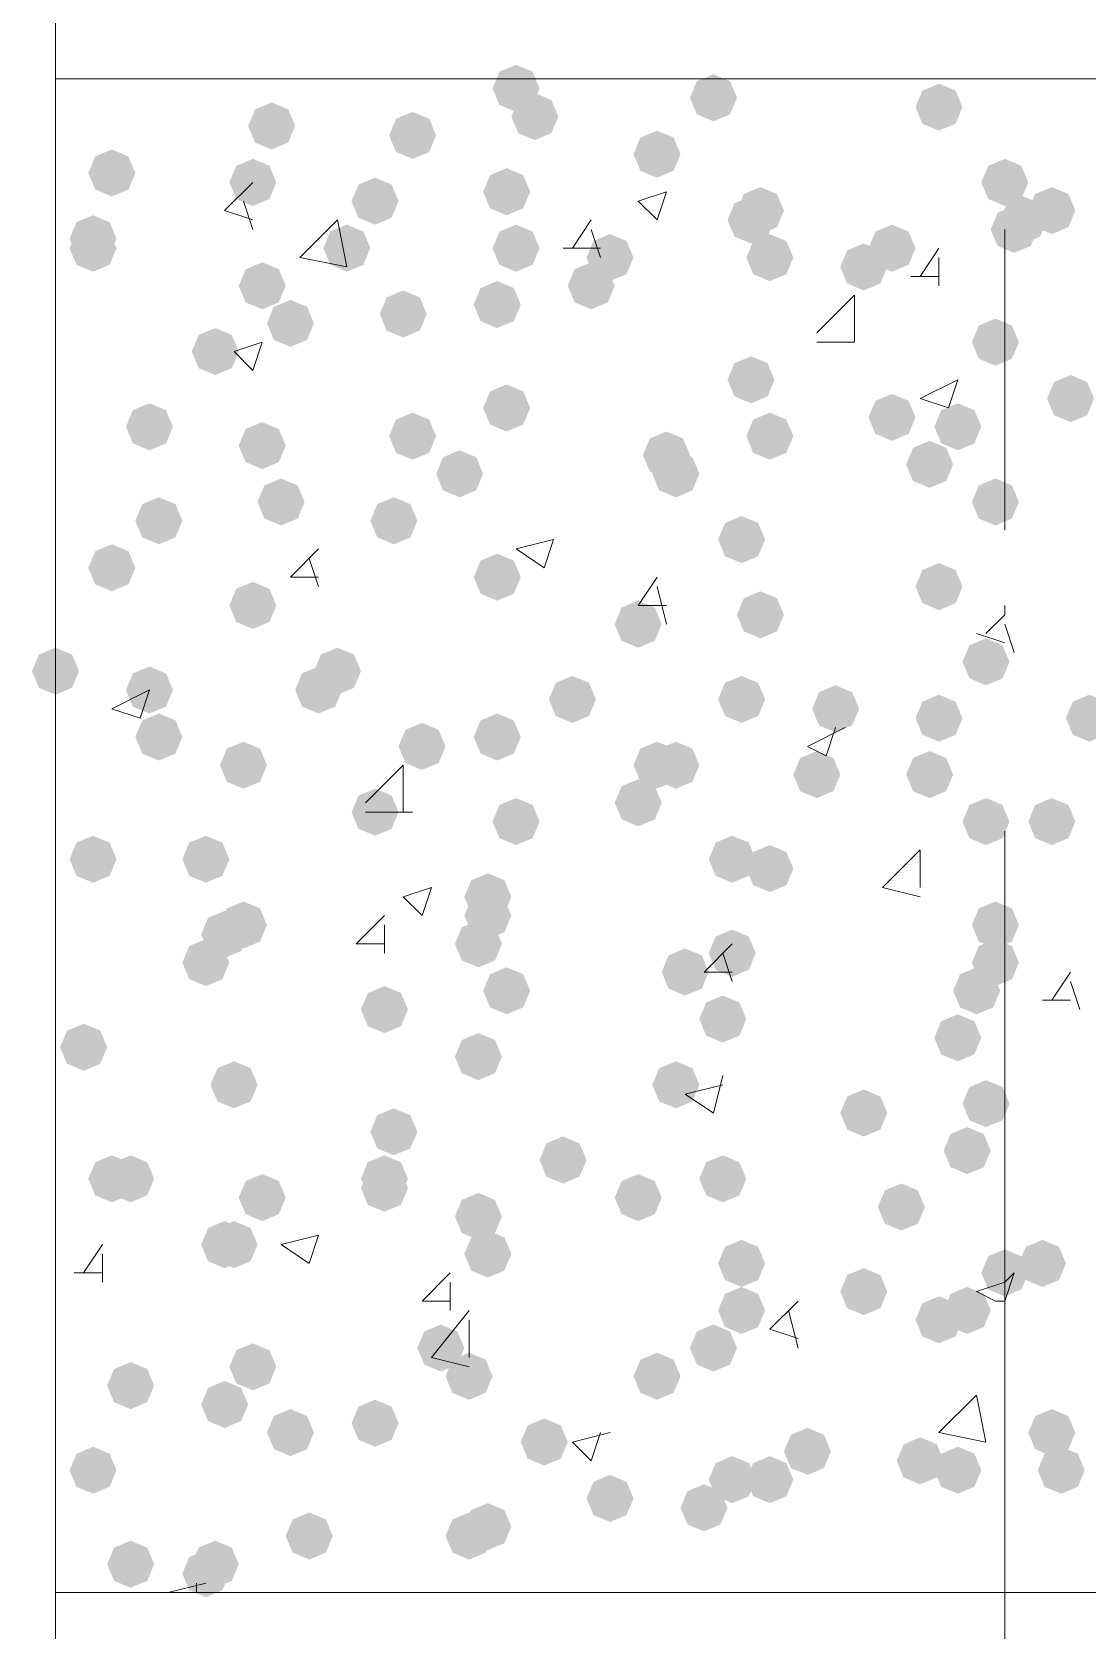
# Model space of a CAD drawing. Header units: millimetres. Extents: x 29 to 95071, y 20 to 67221.
# Drawn here: x 21895 to 22451, y 37338 to 38180 of the extents above; entities that cross this region are included whole.
import ezdxf

# ---------------------------------------------------------------- set-up
doc = ezdxf.new("R2010")
doc.units = ezdxf.units.MM

msp = doc.modelspace()

# ---------------------------------------------------------------- hatches: boundary and pattern name
h = msp.add_hatch(color=7)
h.dxf.hatch_style = 2
h.paths.add_polyline_path([(22150.15, 38138.05), (22141.4, 38141.69), (22137.76, 38150.44), (22141.4, 38159.19), (22150.15, 38162.83), (22158.9, 38159.19), (22162.54, 38150.44), (22158.9, 38141.69)])
h = msp.add_hatch(color=7)
h.dxf.hatch_style = 2
h.paths.add_polyline_path([(22254.23, 38133.09), (22245.48, 38136.73), (22241.84, 38145.48), (22245.48, 38154.23), (22254.23, 38157.87), (22262.99, 38154.23), (22266.63, 38145.48), (22262.99, 38136.73)])
h = msp.add_hatch(color=7)
h.dxf.hatch_style = 2
h.paths.add_polyline_path([(22160.06, 38123.18), (22151.31, 38126.82), (22147.67, 38135.57), (22151.31, 38144.32), (22160.06, 38147.96), (22168.81, 38144.32), (22172.45, 38135.57), (22168.81, 38126.82)])
h = msp.add_hatch(color=7)
h.dxf.hatch_style = 2
h.paths.add_polyline_path([(22373.19, 38128.13), (22364.44, 38131.77), (22360.8, 38140.53), (22364.44, 38149.28), (22373.19, 38152.92), (22381.94, 38149.28), (22385.58, 38140.53), (22381.94, 38131.77)])
h = msp.add_hatch(color=7)
h.dxf.hatch_style = 2
h.paths.add_polyline_path([(22021.28, 38118.22), (22012.53, 38121.86), (22008.89, 38130.61), (22012.53, 38139.36), (22021.28, 38143), (22030.03, 38139.36), (22033.67, 38130.61), (22030.03, 38121.86)])
h = msp.add_hatch(color=7)
h.dxf.hatch_style = 2
h.paths.add_polyline_path([(22095.63, 38113.26), (22086.87, 38116.9), (22083.23, 38125.66), (22086.87, 38134.41), (22095.63, 38138.05), (22104.38, 38134.41), (22108.02, 38125.66), (22104.38, 38116.9)])
h = msp.add_hatch(color=7)
h.dxf.hatch_style = 2
h.paths.add_polyline_path([(22224.5, 38103.35), (22215.74, 38106.99), (22212.1, 38115.74), (22215.74, 38124.49), (22224.5, 38128.13), (22233.25, 38124.49), (22236.89, 38115.74), (22233.25, 38106.99)])
h = msp.add_hatch(color=7)
h.dxf.hatch_style = 2
h.paths.add_polyline_path([(21937.02, 38093.44), (21928.26, 38097.08), (21924.62, 38105.83), (21928.26, 38114.58), (21937.02, 38118.22), (21945.77, 38114.58), (21949.41, 38105.83), (21945.77, 38097.08)])
h = msp.add_hatch(color=7)
h.dxf.hatch_style = 2
h.paths.add_polyline_path([(22011.36, 38088.48), (22002.61, 38092.12), (21998.97, 38100.87), (22002.61, 38109.62), (22011.36, 38113.26), (22020.12, 38109.62), (22023.76, 38100.87), (22020.12, 38092.12)])
h = msp.add_hatch(color=7)
h.dxf.hatch_style = 2
h.paths.add_polyline_path([(22407.89, 38088.48), (22399.14, 38092.12), (22395.5, 38100.87), (22399.14, 38109.62), (22407.89, 38113.26), (22416.64, 38109.62), (22420.28, 38100.87), (22416.64, 38092.12)])
h = msp.add_hatch(color=7)
h.dxf.hatch_style = 2
h.paths.add_polyline_path([(22075.8, 38078.57), (22067.05, 38082.21), (22063.41, 38090.96), (22067.05, 38099.71), (22075.8, 38103.35), (22084.55, 38099.71), (22088.19, 38090.96), (22084.55, 38082.21)])
h = msp.add_hatch(color=7)
h.dxf.hatch_style = 2
h.paths.add_polyline_path([(22145.19, 38083.53), (22136.44, 38087.17), (22132.8, 38095.92), (22136.44, 38104.67), (22145.19, 38108.31), (22153.94, 38104.67), (22157.58, 38095.92), (22153.94, 38087.17)])
h = msp.add_hatch(color=7)
h.dxf.hatch_style = 2
h.paths.add_polyline_path([(22279.02, 38073.61), (22270.27, 38077.25), (22266.63, 38086), (22270.27, 38094.76), (22279.02, 38098.39), (22287.77, 38094.76), (22291.41, 38086), (22287.77, 38077.25)])
h = msp.add_hatch(color=7)
h.dxf.hatch_style = 2
h.paths.add_polyline_path([(22432.67, 38073.61), (22423.92, 38077.25), (22420.28, 38086), (22423.92, 38094.76), (22432.67, 38098.39), (22441.42, 38094.76), (22445.06, 38086), (22441.42, 38077.25)])
h = msp.add_hatch(color=7)
h.dxf.hatch_style = 2
h.paths.add_polyline_path([(22274.06, 38068.66), (22265.31, 38072.3), (22261.67, 38081.05), (22265.31, 38089.8), (22274.06, 38093.44), (22282.81, 38089.8), (22286.45, 38081.05), (22282.81, 38072.3)])
h = msp.add_hatch(color=7)
h.dxf.hatch_style = 2
h.paths.add_polyline_path([(22412.84, 38063.7), (22404.09, 38067.34), (22400.45, 38076.09), (22404.09, 38084.84), (22412.84, 38088.48), (22421.6, 38084.84), (22425.24, 38076.09), (22421.6, 38067.34)])
h = msp.add_hatch(color=7)
h.dxf.hatch_style = 2
h.paths.add_polyline_path([(22417.8, 38068.66), (22409.05, 38072.3), (22405.41, 38081.05), (22409.05, 38089.8), (22417.8, 38093.44), (22426.55, 38089.8), (22430.19, 38081.05), (22426.55, 38072.3)])
h = msp.add_hatch(color=7)
h.dxf.hatch_style = 2
h.paths.add_polyline_path([(21927.1, 38058.74), (21918.35, 38062.38), (21914.71, 38071.13), (21918.35, 38079.89), (21927.1, 38083.53), (21935.85, 38079.89), (21939.49, 38071.13), (21935.85, 38062.38)])
h = msp.add_hatch(color=7)
h.dxf.hatch_style = 2
h.paths.add_polyline_path([(21927.1, 38053.79), (21918.35, 38057.43), (21914.71, 38066.18), (21918.35, 38074.93), (21927.1, 38078.57), (21935.85, 38074.93), (21939.49, 38066.18), (21935.85, 38057.43)])
h = msp.add_hatch(color=7)
h.dxf.hatch_style = 2
h.paths.add_polyline_path([(22060.93, 38053.79), (22052.18, 38057.43), (22048.54, 38066.18), (22052.18, 38074.93), (22060.93, 38078.57), (22069.68, 38074.93), (22073.32, 38066.18), (22069.68, 38057.43)])
h = msp.add_hatch(color=7)
h.dxf.hatch_style = 2
h.paths.add_polyline_path([(22150.15, 38053.79), (22141.4, 38057.43), (22137.76, 38066.18), (22141.4, 38074.93), (22150.15, 38078.57), (22158.9, 38074.93), (22162.54, 38066.18), (22158.9, 38057.43)])
h = msp.add_hatch(color=7)
h.dxf.hatch_style = 2
h.paths.add_polyline_path([(22348.41, 38053.79), (22339.66, 38057.43), (22336.02, 38066.18), (22339.66, 38074.93), (22348.41, 38078.57), (22357.16, 38074.93), (22360.8, 38066.18), (22357.16, 38057.43)])
h = msp.add_hatch(color=7)
h.dxf.hatch_style = 2
h.paths.add_polyline_path([(22199.71, 38048.83), (22190.96, 38052.47), (22187.32, 38061.22), (22190.96, 38069.97), (22199.71, 38073.61), (22208.46, 38069.97), (22212.1, 38061.22), (22208.46, 38052.47)])
h = msp.add_hatch(color=7)
h.dxf.hatch_style = 2
h.paths.add_polyline_path([(22283.97, 38048.83), (22275.22, 38052.47), (22271.58, 38061.22), (22275.22, 38069.97), (22283.97, 38073.61), (22292.73, 38069.97), (22296.37, 38061.22), (22292.73, 38052.47)])
h = msp.add_hatch(color=7)
h.dxf.hatch_style = 2
h.paths.add_polyline_path([(22333.54, 38043.87), (22324.79, 38047.51), (22321.15, 38056.26), (22324.79, 38065.02), (22333.54, 38068.66), (22342.29, 38065.02), (22345.93, 38056.26), (22342.29, 38047.51)])
h = msp.add_hatch(color=7)
h.dxf.hatch_style = 2
h.paths.add_polyline_path([(22016.32, 38033.96), (22007.57, 38037.6), (22003.93, 38046.35), (22007.57, 38055.1), (22016.32, 38058.74), (22025.07, 38055.1), (22028.71, 38046.35), (22025.07, 38037.6)])
h = msp.add_hatch(color=7)
h.dxf.hatch_style = 2
h.paths.add_polyline_path([(22189.8, 38033.96), (22181.05, 38037.6), (22177.41, 38046.35), (22181.05, 38055.1), (22189.8, 38058.74), (22198.55, 38055.1), (22202.19, 38046.35), (22198.55, 38037.6)])
h = msp.add_hatch(color=7)
h.dxf.hatch_style = 2
h.paths.add_polyline_path([(22140.23, 38024.05), (22131.48, 38027.69), (22127.84, 38036.44), (22131.48, 38045.19), (22140.23, 38048.83), (22148.99, 38045.19), (22152.63, 38036.44), (22148.99, 38027.69)])
h = msp.add_hatch(color=7)
h.dxf.hatch_style = 2
h.paths.add_polyline_path([(22031.19, 38014.13), (22022.44, 38017.77), (22018.8, 38026.53), (22022.44, 38035.28), (22031.19, 38038.92), (22039.94, 38035.28), (22043.58, 38026.53), (22039.94, 38017.77)])
h = msp.add_hatch(color=7)
h.dxf.hatch_style = 2
h.paths.add_polyline_path([(22090.67, 38019.09), (22081.92, 38022.73), (22078.28, 38031.48), (22081.92, 38040.23), (22090.67, 38043.87), (22099.42, 38040.23), (22103.06, 38031.48), (22099.42, 38022.73)])
h = msp.add_hatch(color=7)
h.dxf.hatch_style = 2
h.paths.add_polyline_path([(22402.93, 38004.22), (22394.18, 38007.86), (22390.54, 38016.61), (22394.18, 38025.36), (22402.93, 38029), (22411.68, 38025.36), (22415.32, 38016.61), (22411.68, 38007.86)])
h = msp.add_hatch(color=7)
h.dxf.hatch_style = 2
h.paths.add_polyline_path([(21991.54, 37999.26), (21982.79, 38002.9), (21979.15, 38011.66), (21982.79, 38020.41), (21991.54, 38024.05), (22000.29, 38020.41), (22003.93, 38011.66), (22000.29, 38002.9)])
h = msp.add_hatch(color=7)
h.dxf.hatch_style = 2
h.paths.add_polyline_path([(22274.06, 37984.39), (22265.31, 37988.03), (22261.67, 37996.79), (22265.31, 38005.54), (22274.06, 38009.18), (22282.81, 38005.54), (22286.45, 37996.79), (22282.81, 37988.03)])
h = msp.add_hatch(color=7)
h.dxf.hatch_style = 2
h.paths.add_polyline_path([(22145.19, 37969.52), (22136.44, 37973.16), (22132.8, 37981.92), (22136.44, 37990.67), (22145.19, 37994.31), (22153.94, 37990.67), (22157.58, 37981.92), (22153.94, 37973.16)])
h = msp.add_hatch(color=7)
h.dxf.hatch_style = 2
h.paths.add_polyline_path([(22442.58, 37974.48), (22433.83, 37978.12), (22430.19, 37986.87), (22433.83, 37995.62), (22442.58, 37999.26), (22451.33, 37995.62), (22454.97, 37986.87), (22451.33, 37978.12)])
h = msp.add_hatch(color=7)
h.dxf.hatch_style = 2
h.paths.add_polyline_path([(22348.41, 37964.57), (22339.66, 37968.21), (22336.02, 37976.96), (22339.66, 37985.71), (22348.41, 37989.35), (22357.16, 37985.71), (22360.8, 37976.96), (22357.16, 37968.21)])
h = msp.add_hatch(color=7)
h.dxf.hatch_style = 2
h.paths.add_polyline_path([(21956.84, 37959.61), (21948.09, 37963.25), (21944.45, 37972), (21948.09, 37980.75), (21956.84, 37984.39), (21965.59, 37980.75), (21969.23, 37972), (21965.59, 37963.25)])
h = msp.add_hatch(color=7)
h.dxf.hatch_style = 2
h.paths.add_polyline_path([(22095.63, 37954.66), (22086.87, 37958.3), (22083.23, 37967.05), (22086.87, 37975.8), (22095.63, 37979.44), (22104.38, 37975.8), (22108.02, 37967.05), (22104.38, 37958.3)])
h = msp.add_hatch(color=7)
h.dxf.hatch_style = 2
h.paths.add_polyline_path([(22283.97, 37954.66), (22275.22, 37958.3), (22271.58, 37967.05), (22275.22, 37975.8), (22283.97, 37979.44), (22292.73, 37975.8), (22296.37, 37967.05), (22292.73, 37958.3)])
h = msp.add_hatch(color=7)
h.dxf.hatch_style = 2
h.paths.add_polyline_path([(22383.1, 37959.61), (22374.35, 37963.25), (22370.71, 37972), (22374.35, 37980.75), (22383.1, 37984.39), (22391.86, 37980.75), (22395.5, 37972), (22391.86, 37963.25)])
h = msp.add_hatch(color=7)
h.dxf.hatch_style = 2
h.paths.add_polyline_path([(22016.32, 37949.7), (22007.57, 37953.34), (22003.93, 37962.09), (22007.57, 37970.84), (22016.32, 37974.48), (22025.07, 37970.84), (22028.71, 37962.09), (22025.07, 37953.34)])
h = msp.add_hatch(color=7)
h.dxf.hatch_style = 2
h.paths.add_polyline_path([(22229.45, 37944.74), (22220.7, 37948.38), (22217.06, 37957.13), (22220.7, 37965.88), (22229.45, 37969.52), (22238.2, 37965.88), (22241.84, 37957.13), (22238.2, 37948.38)])
h = msp.add_hatch(color=7)
h.dxf.hatch_style = 2
h.paths.add_polyline_path([(22368.24, 37939.79), (22359.48, 37943.43), (22355.84, 37952.18), (22359.48, 37960.93), (22368.24, 37964.57), (22376.99, 37960.93), (22380.63, 37952.18), (22376.99, 37943.43)])
h = msp.add_hatch(color=7)
h.dxf.hatch_style = 2
h.paths.add_polyline_path([(22120.41, 37934.83), (22111.66, 37938.47), (22108.02, 37947.22), (22111.66, 37955.97), (22120.41, 37959.61), (22129.16, 37955.97), (22132.8, 37947.22), (22129.16, 37938.47)])
h = msp.add_hatch(color=7)
h.dxf.hatch_style = 2
h.paths.add_polyline_path([(22234.41, 37934.83), (22225.66, 37938.47), (22222.02, 37947.22), (22225.66, 37955.97), (22234.41, 37959.61), (22243.16, 37955.97), (22246.8, 37947.22), (22243.16, 37938.47)])
h = msp.add_hatch(color=7)
h.dxf.hatch_style = 2
h.paths.add_polyline_path([(22026.23, 37919.96), (22017.48, 37923.6), (22013.84, 37932.35), (22017.48, 37941.1), (22026.23, 37944.74), (22034.99, 37941.1), (22038.63, 37932.35), (22034.99, 37923.6)])
h = msp.add_hatch(color=7)
h.dxf.hatch_style = 2
h.paths.add_polyline_path([(22402.93, 37919.96), (22394.18, 37923.6), (22390.54, 37932.35), (22394.18, 37941.1), (22402.93, 37944.74), (22411.68, 37941.1), (22415.32, 37932.35), (22411.68, 37923.6)])
h = msp.add_hatch(color=7)
h.dxf.hatch_style = 2
h.paths.add_polyline_path([(21961.8, 37910.05), (21953.05, 37913.69), (21949.41, 37922.44), (21953.05, 37931.19), (21961.8, 37934.83), (21970.55, 37931.19), (21974.19, 37922.44), (21970.55, 37913.69)])
h = msp.add_hatch(color=7)
h.dxf.hatch_style = 2
h.paths.add_polyline_path([(22085.71, 37910.05), (22076.96, 37913.69), (22073.32, 37922.44), (22076.96, 37931.19), (22085.71, 37934.83), (22094.46, 37931.19), (22098.1, 37922.44), (22094.46, 37913.69)])
h = msp.add_hatch(color=7)
h.dxf.hatch_style = 2
h.paths.add_polyline_path([(22269.1, 37900.13), (22260.35, 37903.77), (22256.71, 37912.52), (22260.35, 37921.28), (22269.1, 37924.92), (22277.86, 37921.28), (22281.5, 37912.52), (22277.86, 37903.77)])
h = msp.add_hatch(color=7)
h.dxf.hatch_style = 2
h.paths.add_polyline_path([(21937.02, 37885.26), (21928.26, 37888.9), (21924.62, 37897.66), (21928.26, 37906.41), (21937.02, 37910.05), (21945.77, 37906.41), (21949.41, 37897.66), (21945.77, 37888.9)])
h = msp.add_hatch(color=7)
h.dxf.hatch_style = 2
h.paths.add_polyline_path([(22140.23, 37880.31), (22131.48, 37883.95), (22127.84, 37892.7), (22131.48, 37901.45), (22140.23, 37905.09), (22148.99, 37901.45), (22152.63, 37892.7), (22148.99, 37883.95)])
h = msp.add_hatch(color=7)
h.dxf.hatch_style = 2
h.paths.add_polyline_path([(22373.19, 37875.35), (22364.44, 37878.99), (22360.8, 37887.74), (22364.44, 37896.49), (22373.19, 37900.13), (22381.94, 37896.49), (22385.58, 37887.74), (22381.94, 37878.99)])
h = msp.add_hatch(color=7)
h.dxf.hatch_style = 2
h.paths.add_polyline_path([(22011.36, 37865.44), (22002.61, 37869.08), (21998.97, 37877.83), (22002.61, 37886.58), (22011.36, 37890.22), (22020.12, 37886.58), (22023.76, 37877.83), (22020.12, 37869.08)])
h = msp.add_hatch(color=7)
h.dxf.hatch_style = 2
h.paths.add_polyline_path([(22279.02, 37860.48), (22270.27, 37864.12), (22266.63, 37872.87), (22270.27, 37881.62), (22279.02, 37885.26), (22287.77, 37881.62), (22291.41, 37872.87), (22287.77, 37864.12)])
h = msp.add_hatch(color=7)
h.dxf.hatch_style = 2
h.paths.add_polyline_path([(22214.58, 37855.52), (22205.83, 37859.16), (22202.19, 37867.92), (22205.83, 37876.67), (22214.58, 37880.31), (22223.33, 37876.67), (22226.97, 37867.92), (22223.33, 37859.16)])
h = msp.add_hatch(color=7)
h.dxf.hatch_style = 2
h.paths.add_polyline_path([(22397.97, 37835.7), (22389.22, 37839.34), (22385.58, 37848.09), (22389.22, 37856.84), (22397.97, 37860.48), (22406.73, 37856.84), (22410.37, 37848.09), (22406.73, 37839.34)])
h = msp.add_hatch(color=7)
h.dxf.hatch_style = 2
h.paths.add_polyline_path([(21907.28, 37830.74), (21898.53, 37834.38), (21894.89, 37843.13), (21898.53, 37851.88), (21907.28, 37855.52), (21916.03, 37851.88), (21919.67, 37843.13), (21916.03, 37834.38)])
h = msp.add_hatch(color=7)
h.dxf.hatch_style = 2
h.paths.add_polyline_path([(22055.97, 37830.74), (22047.22, 37834.38), (22043.58, 37843.13), (22047.22, 37851.88), (22055.97, 37855.52), (22064.72, 37851.88), (22068.36, 37843.13), (22064.72, 37834.38)])
h = msp.add_hatch(color=7)
h.dxf.hatch_style = 2
h.paths.add_polyline_path([(21956.84, 37820.83), (21948.09, 37824.47), (21944.45, 37833.22), (21948.09, 37841.97), (21956.84, 37845.61), (21965.59, 37841.97), (21969.23, 37833.22), (21965.59, 37824.47)])
h = msp.add_hatch(color=7)
h.dxf.hatch_style = 2
h.paths.add_polyline_path([(22046.06, 37820.83), (22037.31, 37824.47), (22033.67, 37833.22), (22037.31, 37841.97), (22046.06, 37845.61), (22054.81, 37841.97), (22058.45, 37833.22), (22054.81, 37824.47)])
h = msp.add_hatch(color=7)
h.dxf.hatch_style = 2
h.paths.add_polyline_path([(22179.89, 37815.87), (22171.14, 37819.51), (22167.5, 37828.26), (22171.14, 37837.01), (22179.89, 37840.65), (22188.64, 37837.01), (22192.28, 37828.26), (22188.64, 37819.51)])
h = msp.add_hatch(color=7)
h.dxf.hatch_style = 2
h.paths.add_polyline_path([(22269.1, 37815.87), (22260.35, 37819.51), (22256.71, 37828.26), (22260.35, 37837.01), (22269.1, 37840.65), (22277.86, 37837.01), (22281.5, 37828.26), (22277.86, 37819.51)])
h = msp.add_hatch(color=7)
h.dxf.hatch_style = 2
h.paths.add_polyline_path([(22318.67, 37810.92), (22309.92, 37814.56), (22306.28, 37823.31), (22309.92, 37832.06), (22318.67, 37835.7), (22327.42, 37832.06), (22331.06, 37823.31), (22327.42, 37814.56)])
h = msp.add_hatch(color=7)
h.dxf.hatch_style = 2
h.paths.add_polyline_path([(22373.19, 37805.96), (22364.44, 37809.6), (22360.8, 37818.35), (22364.44, 37827.1), (22373.19, 37830.74), (22381.94, 37827.1), (22385.58, 37818.35), (22381.94, 37809.6)])
h = msp.add_hatch(color=7)
h.dxf.hatch_style = 2
h.paths.add_polyline_path([(22452.5, 37805.96), (22443.74, 37809.6), (22440.1, 37818.35), (22443.74, 37827.1), (22452.5, 37830.74), (22461.25, 37827.1), (22464.89, 37818.35), (22461.25, 37809.6)])
h = msp.add_hatch(color=7)
h.dxf.hatch_style = 2
h.paths.add_polyline_path([(21961.8, 37796.05), (21953.05, 37799.69), (21949.41, 37808.44), (21953.05, 37817.19), (21961.8, 37820.83), (21970.55, 37817.19), (21974.19, 37808.44), (21970.55, 37799.69)])
h = msp.add_hatch(color=7)
h.dxf.hatch_style = 2
h.paths.add_polyline_path([(22140.23, 37796.05), (22131.48, 37799.69), (22127.84, 37808.44), (22131.48, 37817.19), (22140.23, 37820.83), (22148.99, 37817.19), (22152.63, 37808.44), (22148.99, 37799.69)])
h = msp.add_hatch(color=7)
h.dxf.hatch_style = 2
h.paths.add_polyline_path([(22100.58, 37791.09), (22091.83, 37794.73), (22088.19, 37803.48), (22091.83, 37812.23), (22100.58, 37815.87), (22109.33, 37812.23), (22112.97, 37803.48), (22109.33, 37794.73)])
h = msp.add_hatch(color=7)
h.dxf.hatch_style = 2
h.paths.add_polyline_path([(22006.41, 37781.18), (21997.66, 37784.82), (21994.02, 37793.57), (21997.66, 37802.32), (22006.41, 37805.96), (22015.16, 37802.32), (22018.8, 37793.57), (22015.16, 37784.82)])
h = msp.add_hatch(color=7)
h.dxf.hatch_style = 2
h.paths.add_polyline_path([(22224.5, 37781.18), (22215.74, 37784.82), (22212.1, 37793.57), (22215.74, 37802.32), (22224.5, 37805.96), (22233.25, 37802.32), (22236.89, 37793.57), (22233.25, 37784.82)])
h = msp.add_hatch(color=7)
h.dxf.hatch_style = 2
h.paths.add_polyline_path([(22234.41, 37781.18), (22225.66, 37784.82), (22222.02, 37793.57), (22225.66, 37802.32), (22234.41, 37805.96), (22243.16, 37802.32), (22246.8, 37793.57), (22243.16, 37784.82)])
h = msp.add_hatch(color=7)
h.dxf.hatch_style = 2
h.paths.add_polyline_path([(22308.76, 37776.22), (22300.01, 37779.86), (22296.37, 37788.61), (22300.01, 37797.36), (22308.76, 37801), (22317.51, 37797.36), (22321.15, 37788.61), (22317.51, 37779.86)])
h = msp.add_hatch(color=7)
h.dxf.hatch_style = 2
h.paths.add_polyline_path([(22368.24, 37776.22), (22359.48, 37779.86), (22355.84, 37788.61), (22359.48, 37797.36), (22368.24, 37801), (22376.99, 37797.36), (22380.63, 37788.61), (22376.99, 37779.86)])
h = msp.add_hatch(color=7)
h.dxf.hatch_style = 2
h.paths.add_polyline_path([(22214.58, 37761.35), (22205.83, 37764.99), (22202.19, 37773.74), (22205.83, 37782.49), (22214.58, 37786.13), (22223.33, 37782.49), (22226.97, 37773.74), (22223.33, 37764.99)])
h = msp.add_hatch(color=7)
h.dxf.hatch_style = 2
h.paths.add_polyline_path([(22075.8, 37756.39), (22067.05, 37760.03), (22063.41, 37768.78), (22067.05, 37777.54), (22075.8, 37781.18), (22084.55, 37777.54), (22088.19, 37768.78), (22084.55, 37760.03)])
h = msp.add_hatch(color=7)
h.dxf.hatch_style = 2
h.paths.add_polyline_path([(22150.15, 37751.44), (22141.4, 37755.08), (22137.76, 37763.83), (22141.4, 37772.58), (22150.15, 37776.22), (22158.9, 37772.58), (22162.54, 37763.83), (22158.9, 37755.08)])
h = msp.add_hatch(color=7)
h.dxf.hatch_style = 2
h.paths.add_polyline_path([(22397.97, 37751.44), (22389.22, 37755.08), (22385.58, 37763.83), (22389.22, 37772.58), (22397.97, 37776.22), (22406.73, 37772.58), (22410.37, 37763.83), (22406.73, 37755.08)])
h = msp.add_hatch(color=7)
h.dxf.hatch_style = 2
h.paths.add_polyline_path([(22432.67, 37751.44), (22423.92, 37755.08), (22420.28, 37763.83), (22423.92, 37772.58), (22432.67, 37776.22), (22441.42, 37772.58), (22445.06, 37763.83), (22441.42, 37755.08)])
h = msp.add_hatch(color=7)
h.dxf.hatch_style = 2
h.paths.add_polyline_path([(21927.1, 37731.61), (21918.35, 37735.25), (21914.71, 37744), (21918.35, 37752.75), (21927.1, 37756.39), (21935.85, 37752.75), (21939.49, 37744), (21935.85, 37735.25)])
h = msp.add_hatch(color=7)
h.dxf.hatch_style = 2
h.paths.add_polyline_path([(21986.58, 37731.61), (21977.83, 37735.25), (21974.19, 37744), (21977.83, 37752.75), (21986.58, 37756.39), (21995.33, 37752.75), (21998.97, 37744), (21995.33, 37735.25)])
h = msp.add_hatch(color=7)
h.dxf.hatch_style = 2
h.paths.add_polyline_path([(22264.15, 37731.61), (22255.4, 37735.25), (22251.76, 37744), (22255.4, 37752.75), (22264.15, 37756.39), (22272.9, 37752.75), (22276.54, 37744), (22272.9, 37735.25)])
h = msp.add_hatch(color=7)
h.dxf.hatch_style = 2
h.paths.add_polyline_path([(22283.97, 37726.65), (22275.22, 37730.29), (22271.58, 37739.05), (22275.22, 37747.8), (22283.97, 37751.44), (22292.73, 37747.8), (22296.37, 37739.05), (22292.73, 37730.29)])
h = msp.add_hatch(color=7)
h.dxf.hatch_style = 2
h.paths.add_polyline_path([(22135.28, 37711.78), (22126.53, 37715.42), (22122.89, 37724.18), (22126.53, 37732.93), (22135.28, 37736.57), (22144.03, 37732.93), (22147.67, 37724.18), (22144.03, 37715.42)])
h = msp.add_hatch(color=7)
h.dxf.hatch_style = 2
h.paths.add_polyline_path([(22135.28, 37701.87), (22126.53, 37705.51), (22122.89, 37714.26), (22126.53, 37723.01), (22135.28, 37726.65), (22144.03, 37723.01), (22147.67, 37714.26), (22144.03, 37705.51)])
h = msp.add_hatch(color=7)
h.dxf.hatch_style = 2
h.paths.add_polyline_path([(21996.49, 37691.96), (21987.74, 37695.6), (21984.1, 37704.35), (21987.74, 37713.1), (21996.49, 37716.74), (22005.25, 37713.1), (22008.89, 37704.35), (22005.25, 37695.6)])
h = msp.add_hatch(color=7)
h.dxf.hatch_style = 2
h.paths.add_polyline_path([(22006.41, 37696.92), (21997.66, 37700.56), (21994.02, 37709.31), (21997.66, 37718.06), (22006.41, 37721.7), (22015.16, 37718.06), (22018.8, 37709.31), (22015.16, 37700.56)])
h = msp.add_hatch(color=7)
h.dxf.hatch_style = 2
h.paths.add_polyline_path([(22402.93, 37696.92), (22394.18, 37700.56), (22390.54, 37709.31), (22394.18, 37718.06), (22402.93, 37721.7), (22411.68, 37718.06), (22415.32, 37709.31), (22411.68, 37700.56)])
h = msp.add_hatch(color=7)
h.dxf.hatch_style = 2
h.paths.add_polyline_path([(22130.32, 37687), (22121.57, 37690.64), (22117.93, 37699.39), (22121.57, 37708.14), (22130.32, 37711.78), (22139.07, 37708.14), (22142.71, 37699.39), (22139.07, 37690.64)])
h = msp.add_hatch(color=7)
h.dxf.hatch_style = 2
h.paths.add_polyline_path([(21986.58, 37677.09), (21977.83, 37680.73), (21974.19, 37689.48), (21977.83, 37698.23), (21986.58, 37701.87), (21995.33, 37698.23), (21998.97, 37689.48), (21995.33, 37680.73)])
h = msp.add_hatch(color=7)
h.dxf.hatch_style = 2
h.paths.add_polyline_path([(22264.15, 37682.05), (22255.4, 37685.69), (22251.76, 37694.44), (22255.4, 37703.19), (22264.15, 37706.83), (22272.9, 37703.19), (22276.54, 37694.44), (22272.9, 37685.69)])
h = msp.add_hatch(color=7)
h.dxf.hatch_style = 2
h.paths.add_polyline_path([(22402.93, 37677.09), (22394.18, 37680.73), (22390.54, 37689.48), (22394.18, 37698.23), (22402.93, 37701.87), (22411.68, 37698.23), (22415.32, 37689.48), (22411.68, 37680.73)])
h = msp.add_hatch(color=7)
h.dxf.hatch_style = 2
h.paths.add_polyline_path([(22239.36, 37672.13), (22230.61, 37675.77), (22226.97, 37684.52), (22230.61, 37693.28), (22239.36, 37696.92), (22248.12, 37693.28), (22251.76, 37684.52), (22248.12, 37675.77)])
h = msp.add_hatch(color=7)
h.dxf.hatch_style = 2
h.paths.add_polyline_path([(22145.19, 37662.22), (22136.44, 37665.86), (22132.8, 37674.61), (22136.44, 37683.36), (22145.19, 37687), (22153.94, 37683.36), (22157.58, 37674.61), (22153.94, 37665.86)])
h = msp.add_hatch(color=7)
h.dxf.hatch_style = 2
h.paths.add_polyline_path([(22393.02, 37662.22), (22384.27, 37665.86), (22380.63, 37674.61), (22384.27, 37683.36), (22393.02, 37687), (22401.77, 37683.36), (22405.41, 37674.61), (22401.77, 37665.86)])
h = msp.add_hatch(color=7)
h.dxf.hatch_style = 2
h.paths.add_polyline_path([(22080.76, 37652.31), (22072, 37655.95), (22068.36, 37664.7), (22072, 37673.45), (22080.76, 37677.09), (22089.51, 37673.45), (22093.15, 37664.7), (22089.51, 37655.95)])
h = msp.add_hatch(color=7)
h.dxf.hatch_style = 2
h.paths.add_polyline_path([(22259.19, 37647.35), (22250.44, 37650.99), (22246.8, 37659.74), (22250.44, 37668.49), (22259.19, 37672.13), (22267.94, 37668.49), (22271.58, 37659.74), (22267.94, 37650.99)])
h = msp.add_hatch(color=7)
h.dxf.hatch_style = 2
h.paths.add_polyline_path([(21922.15, 37632.48), (21913.39, 37636.12), (21909.75, 37644.87), (21913.39, 37653.62), (21922.15, 37657.26), (21930.9, 37653.62), (21934.54, 37644.87), (21930.9, 37636.12)])
h = msp.add_hatch(color=7)
h.dxf.hatch_style = 2
h.paths.add_polyline_path([(22383.1, 37637.44), (22374.35, 37641.08), (22370.71, 37649.83), (22374.35, 37658.58), (22383.1, 37662.22), (22391.86, 37658.58), (22395.5, 37649.83), (22391.86, 37641.08)])
h = msp.add_hatch(color=7)
h.dxf.hatch_style = 2
h.paths.add_polyline_path([(22130.32, 37627.52), (22121.57, 37631.16), (22117.93, 37639.91), (22121.57, 37648.67), (22130.32, 37652.31), (22139.07, 37648.67), (22142.71, 37639.91), (22139.07, 37631.16)])
h = msp.add_hatch(color=7)
h.dxf.hatch_style = 2
h.paths.add_polyline_path([(22001.45, 37612.65), (21992.7, 37616.29), (21989.06, 37625.05), (21992.7, 37633.8), (22001.45, 37637.44), (22010.2, 37633.8), (22013.84, 37625.05), (22010.2, 37616.29)])
h = msp.add_hatch(color=7)
h.dxf.hatch_style = 2
h.paths.add_polyline_path([(22234.41, 37612.65), (22225.66, 37616.29), (22222.02, 37625.05), (22225.66, 37633.8), (22234.41, 37637.44), (22243.16, 37633.8), (22246.8, 37625.05), (22243.16, 37616.29)])
h = msp.add_hatch(color=7)
h.dxf.hatch_style = 2
h.paths.add_polyline_path([(22397.97, 37602.74), (22389.22, 37606.38), (22385.58, 37615.13), (22389.22, 37623.88), (22397.97, 37627.52), (22406.73, 37623.88), (22410.37, 37615.13), (22406.73, 37606.38)])
h = msp.add_hatch(color=7)
h.dxf.hatch_style = 2
h.paths.add_polyline_path([(22333.54, 37597.78), (22324.79, 37601.42), (22321.15, 37610.18), (22324.79, 37618.93), (22333.54, 37622.57), (22342.29, 37618.93), (22345.93, 37610.18), (22342.29, 37601.42)])
h = msp.add_hatch(color=7)
h.dxf.hatch_style = 2
h.paths.add_polyline_path([(22085.71, 37587.87), (22076.96, 37591.51), (22073.32, 37600.26), (22076.96, 37609.01), (22085.71, 37612.65), (22094.46, 37609.01), (22098.1, 37600.26), (22094.46, 37591.51)])
h = msp.add_hatch(color=7)
h.dxf.hatch_style = 2
h.paths.add_polyline_path([(22174.93, 37573), (22166.18, 37576.64), (22162.54, 37585.39), (22166.18, 37594.14), (22174.93, 37597.78), (22183.68, 37594.14), (22187.32, 37585.39), (22183.68, 37576.64)])
h = msp.add_hatch(color=7)
h.dxf.hatch_style = 2
h.paths.add_polyline_path([(22388.06, 37577.96), (22379.31, 37581.6), (22375.67, 37590.35), (22379.31, 37599.1), (22388.06, 37602.74), (22396.81, 37599.1), (22400.45, 37590.35), (22396.81, 37581.6)])
h = msp.add_hatch(color=7)
h.dxf.hatch_style = 2
h.paths.add_polyline_path([(21937.02, 37563.09), (21928.26, 37566.73), (21924.62, 37575.48), (21928.26, 37584.23), (21937.02, 37587.87), (21945.77, 37584.23), (21949.41, 37575.48), (21945.77, 37566.73)])
h = msp.add_hatch(color=7)
h.dxf.hatch_style = 2
h.paths.add_polyline_path([(21946.93, 37563.09), (21938.18, 37566.73), (21934.54, 37575.48), (21938.18, 37584.23), (21946.93, 37587.87), (21955.68, 37584.23), (21959.32, 37575.48), (21955.68, 37566.73)])
h = msp.add_hatch(color=7)
h.dxf.hatch_style = 2
h.paths.add_polyline_path([(22080.76, 37563.09), (22072, 37566.73), (22068.36, 37575.48), (22072, 37584.23), (22080.76, 37587.87), (22089.51, 37584.23), (22093.15, 37575.48), (22089.51, 37566.73)])
h = msp.add_hatch(color=7)
h.dxf.hatch_style = 2
h.paths.add_polyline_path([(22080.76, 37558.13), (22072, 37561.77), (22068.36, 37570.52), (22072, 37579.27), (22080.76, 37582.91), (22089.51, 37579.27), (22093.15, 37570.52), (22089.51, 37561.77)])
h = msp.add_hatch(color=7)
h.dxf.hatch_style = 2
h.paths.add_polyline_path([(22259.19, 37563.09), (22250.44, 37566.73), (22246.8, 37575.48), (22250.44, 37584.23), (22259.19, 37587.87), (22267.94, 37584.23), (22271.58, 37575.48), (22267.94, 37566.73)])
h = msp.add_hatch(color=7)
h.dxf.hatch_style = 2
h.paths.add_polyline_path([(22016.32, 37553.18), (22007.57, 37556.82), (22003.93, 37565.57), (22007.57, 37574.32), (22016.32, 37577.96), (22025.07, 37574.32), (22028.71, 37565.57), (22025.07, 37556.82)])
h = msp.add_hatch(color=7)
h.dxf.hatch_style = 2
h.paths.add_polyline_path([(22214.58, 37553.18), (22205.83, 37556.82), (22202.19, 37565.57), (22205.83, 37574.32), (22214.58, 37577.96), (22223.33, 37574.32), (22226.97, 37565.57), (22223.33, 37556.82)])
h = msp.add_hatch(color=7)
h.dxf.hatch_style = 2
h.paths.add_polyline_path([(22353.37, 37548.22), (22344.61, 37551.86), (22340.97, 37560.61), (22344.61, 37569.36), (22353.37, 37573), (22362.12, 37569.36), (22365.76, 37560.61), (22362.12, 37551.86)])
h = msp.add_hatch(color=7)
h.dxf.hatch_style = 2
h.paths.add_polyline_path([(22130.32, 37543.26), (22121.57, 37546.9), (22117.93, 37555.65), (22121.57, 37564.4), (22130.32, 37568.04), (22139.07, 37564.4), (22142.71, 37555.65), (22139.07, 37546.9)])
h = msp.add_hatch(color=7)
h.dxf.hatch_style = 2
h.paths.add_polyline_path([(21996.49, 37528.39), (21987.74, 37532.03), (21984.1, 37540.78), (21987.74, 37549.54), (21996.49, 37553.18), (22005.25, 37549.54), (22008.89, 37540.78), (22005.25, 37532.03)])
h = msp.add_hatch(color=7)
h.dxf.hatch_style = 2
h.paths.add_polyline_path([(22001.45, 37528.39), (21992.7, 37532.03), (21989.06, 37540.78), (21992.7, 37549.54), (22001.45, 37553.18), (22010.2, 37549.54), (22013.84, 37540.78), (22010.2, 37532.03)])
h = msp.add_hatch(color=7)
h.dxf.hatch_style = 2
h.paths.add_polyline_path([(22135.28, 37523.44), (22126.53, 37527.08), (22122.89, 37535.83), (22126.53, 37544.58), (22135.28, 37548.22), (22144.03, 37544.58), (22147.67, 37535.83), (22144.03, 37527.08)])
h = msp.add_hatch(color=7)
h.dxf.hatch_style = 2
h.paths.add_polyline_path([(22269.1, 37518.48), (22260.35, 37522.12), (22256.71, 37530.87), (22260.35, 37539.62), (22269.1, 37543.26), (22277.86, 37539.62), (22281.5, 37530.87), (22277.86, 37522.12)])
h = msp.add_hatch(color=7)
h.dxf.hatch_style = 2
h.paths.add_polyline_path([(22427.71, 37518.48), (22418.96, 37522.12), (22415.32, 37530.87), (22418.96, 37539.62), (22427.71, 37543.26), (22436.47, 37539.62), (22440.1, 37530.87), (22436.47, 37522.12)])
h = msp.add_hatch(color=7)
h.dxf.hatch_style = 2
h.paths.add_polyline_path([(22407.89, 37513.52), (22399.14, 37517.16), (22395.5, 37525.91), (22399.14, 37534.67), (22407.89, 37538.31), (22416.64, 37534.67), (22420.28, 37525.91), (22416.64, 37517.16)])
h = msp.add_hatch(color=7)
h.dxf.hatch_style = 2
h.paths.add_polyline_path([(22333.54, 37503.61), (22324.79, 37507.25), (22321.15, 37516), (22324.79, 37524.75), (22333.54, 37528.39), (22342.29, 37524.75), (22345.93, 37516), (22342.29, 37507.25)])
h = msp.add_hatch(color=7)
h.dxf.hatch_style = 2
h.paths.add_polyline_path([(22269.1, 37493.7), (22260.35, 37497.34), (22256.71, 37506.09), (22260.35, 37514.84), (22269.1, 37518.48), (22277.86, 37514.84), (22281.5, 37506.09), (22277.86, 37497.34)])
h = msp.add_hatch(color=7)
h.dxf.hatch_style = 2
h.paths.add_polyline_path([(22373.19, 37488.74), (22364.44, 37492.38), (22360.8, 37501.13), (22364.44, 37509.88), (22373.19, 37513.52), (22381.94, 37509.88), (22385.58, 37501.13), (22381.94, 37492.38)])
h = msp.add_hatch(color=7)
h.dxf.hatch_style = 2
h.paths.add_polyline_path([(22388.06, 37493.7), (22379.31, 37497.34), (22375.67, 37506.09), (22379.31, 37514.84), (22388.06, 37518.48), (22396.81, 37514.84), (22400.45, 37506.09), (22396.81, 37497.34)])
h = msp.add_hatch(color=7)
h.dxf.hatch_style = 2
h.paths.add_polyline_path([(22110.49, 37473.87), (22101.74, 37477.51), (22098.1, 37486.26), (22101.74, 37495.01), (22110.49, 37498.65), (22119.25, 37495.01), (22122.89, 37486.26), (22119.25, 37477.51)])
h = msp.add_hatch(color=7)
h.dxf.hatch_style = 2
h.paths.add_polyline_path([(22254.23, 37473.87), (22245.48, 37477.51), (22241.84, 37486.26), (22245.48, 37495.01), (22254.23, 37498.65), (22262.99, 37495.01), (22266.63, 37486.26), (22262.99, 37477.51)])
h = msp.add_hatch(color=7)
h.dxf.hatch_style = 2
h.paths.add_polyline_path([(22011.36, 37463.96), (22002.61, 37467.6), (21998.97, 37476.35), (22002.61, 37485.1), (22011.36, 37488.74), (22020.12, 37485.1), (22023.76, 37476.35), (22020.12, 37467.6)])
h = msp.add_hatch(color=7)
h.dxf.hatch_style = 2
h.paths.add_polyline_path([(22125.36, 37459), (22116.61, 37462.64), (22112.97, 37471.39), (22116.61, 37480.14), (22125.36, 37483.78), (22134.12, 37480.14), (22137.76, 37471.39), (22134.12, 37462.64)])
h = msp.add_hatch(color=7)
h.dxf.hatch_style = 2
h.paths.add_polyline_path([(22224.5, 37459), (22215.74, 37462.64), (22212.1, 37471.39), (22215.74, 37480.14), (22224.5, 37483.78), (22233.25, 37480.14), (22236.89, 37471.39), (22233.25, 37462.64)])
h = msp.add_hatch(color=7)
h.dxf.hatch_style = 2
h.paths.add_polyline_path([(21946.93, 37454.04), (21938.18, 37457.68), (21934.54, 37466.44), (21938.18, 37475.19), (21946.93, 37478.83), (21955.68, 37475.19), (21959.32, 37466.44), (21955.68, 37457.68)])
h = msp.add_hatch(color=7)
h.dxf.hatch_style = 2
h.paths.add_polyline_path([(21996.49, 37444.13), (21987.74, 37447.77), (21984.1, 37456.52), (21987.74, 37465.27), (21996.49, 37468.91), (22005.25, 37465.27), (22008.89, 37456.52), (22005.25, 37447.77)])
h = msp.add_hatch(color=7)
h.dxf.hatch_style = 2
h.paths.add_polyline_path([(22075.8, 37434.22), (22067.05, 37437.86), (22063.41, 37446.61), (22067.05, 37455.36), (22075.8, 37459), (22084.55, 37455.36), (22088.19, 37446.61), (22084.55, 37437.86)])
h = msp.add_hatch(color=7)
h.dxf.hatch_style = 2
h.paths.add_polyline_path([(22031.19, 37429.26), (22022.44, 37432.9), (22018.8, 37441.65), (22022.44, 37450.4), (22031.19, 37454.04), (22039.94, 37450.4), (22043.58, 37441.65), (22039.94, 37432.9)])
h = msp.add_hatch(color=7)
h.dxf.hatch_style = 2
h.paths.add_polyline_path([(22165.02, 37424.31), (22156.27, 37427.95), (22152.63, 37436.7), (22156.27, 37445.45), (22165.02, 37449.09), (22173.77, 37445.45), (22177.41, 37436.7), (22173.77, 37427.95)])
h = msp.add_hatch(color=7)
h.dxf.hatch_style = 2
h.paths.add_polyline_path([(22432.67, 37429.26), (22423.92, 37432.9), (22420.28, 37441.65), (22423.92, 37450.4), (22432.67, 37454.04), (22441.42, 37450.4), (22445.06, 37441.65), (22441.42, 37432.9)])
h = msp.add_hatch(color=7)
h.dxf.hatch_style = 2
h.paths.add_polyline_path([(22303.8, 37419.35), (22295.05, 37422.99), (22291.41, 37431.74), (22295.05, 37440.49), (22303.8, 37444.13), (22312.55, 37440.49), (22316.19, 37431.74), (22312.55, 37422.99)])
h = msp.add_hatch(color=7)
h.dxf.hatch_style = 2
h.paths.add_polyline_path([(22363.28, 37414.39), (22354.53, 37418.03), (22350.89, 37426.78), (22354.53, 37435.53), (22363.28, 37439.17), (22372.03, 37435.53), (22375.67, 37426.78), (22372.03, 37418.03)])
h = msp.add_hatch(color=7)
h.dxf.hatch_style = 2
h.paths.add_polyline_path([(21927.1, 37409.44), (21918.35, 37413.08), (21914.71, 37421.83), (21918.35, 37430.58), (21927.1, 37434.22), (21935.85, 37430.58), (21939.49, 37421.83), (21935.85, 37413.08)])
h = msp.add_hatch(color=7)
h.dxf.hatch_style = 2
h.paths.add_polyline_path([(22264.15, 37404.48), (22255.4, 37408.12), (22251.76, 37416.87), (22255.4, 37425.62), (22264.15, 37429.26), (22272.9, 37425.62), (22276.54, 37416.87), (22272.9, 37408.12)])
h = msp.add_hatch(color=7)
h.dxf.hatch_style = 2
h.paths.add_polyline_path([(22283.97, 37404.48), (22275.22, 37408.12), (22271.58, 37416.87), (22275.22, 37425.62), (22283.97, 37429.26), (22292.73, 37425.62), (22296.37, 37416.87), (22292.73, 37408.12)])
h = msp.add_hatch(color=7)
h.dxf.hatch_style = 2
h.paths.add_polyline_path([(22383.1, 37409.44), (22374.35, 37413.08), (22370.71, 37421.83), (22374.35, 37430.58), (22383.1, 37434.22), (22391.86, 37430.58), (22395.5, 37421.83), (22391.86, 37413.08)])
h = msp.add_hatch(color=7)
h.dxf.hatch_style = 2
h.paths.add_polyline_path([(22437.63, 37409.44), (22428.88, 37413.08), (22425.24, 37421.83), (22428.88, 37430.58), (22437.63, 37434.22), (22446.38, 37430.58), (22450.02, 37421.83), (22446.38, 37413.08)])
h = msp.add_hatch(color=7)
h.dxf.hatch_style = 2
h.paths.add_polyline_path([(22199.71, 37394.57), (22190.96, 37398.21), (22187.32, 37406.96), (22190.96, 37415.71), (22199.71, 37419.35), (22208.46, 37415.71), (22212.1, 37406.96), (22208.46, 37398.21)])
h = msp.add_hatch(color=7)
h.dxf.hatch_style = 2
h.paths.add_polyline_path([(22249.28, 37389.61), (22240.53, 37393.25), (22236.89, 37402), (22240.53, 37410.75), (22249.28, 37414.39), (22258.03, 37410.75), (22261.67, 37402), (22258.03, 37393.25)])
h = msp.add_hatch(color=7)
h.dxf.hatch_style = 2
h.paths.add_polyline_path([(22135.28, 37379.7), (22126.53, 37383.34), (22122.89, 37392.09), (22126.53, 37400.84), (22135.28, 37404.48), (22144.03, 37400.84), (22147.67, 37392.09), (22144.03, 37383.34)])
h = msp.add_hatch(color=7)
h.dxf.hatch_style = 2
h.paths.add_polyline_path([(22041.1, 37374.74), (22032.35, 37378.38), (22028.71, 37387.13), (22032.35, 37395.88), (22041.1, 37399.52), (22049.85, 37395.88), (22053.49, 37387.13), (22049.85, 37378.38)])
h = msp.add_hatch(color=7)
h.dxf.hatch_style = 2
h.paths.add_polyline_path([(22125.36, 37374.74), (22116.61, 37378.38), (22112.97, 37387.13), (22116.61, 37395.88), (22125.36, 37399.52), (22134.12, 37395.88), (22137.76, 37387.13), (22134.12, 37378.38)])
h = msp.add_hatch(color=7)
h.dxf.hatch_style = 2
h.paths.add_polyline_path([(21946.93, 37359.87), (21938.18, 37363.51), (21934.54, 37372.26), (21938.18, 37381.01), (21946.93, 37384.65), (21955.68, 37381.01), (21959.32, 37372.26), (21955.68, 37363.51)])
h = msp.add_hatch(color=7)
h.dxf.hatch_style = 2
h.paths.add_polyline_path([(21986.58, 37354.91), (21977.83, 37358.55), (21974.19, 37367.3), (21977.83, 37376.06), (21986.58, 37379.7), (21995.33, 37376.06), (21998.97, 37367.3), (21995.33, 37358.55)])
h = msp.add_hatch(color=7)
h.dxf.hatch_style = 2
h.paths.add_polyline_path([(21991.54, 37359.87), (21982.79, 37363.51), (21979.15, 37372.26), (21982.79, 37381.01), (21991.54, 37384.65), (22000.29, 37381.01), (22003.93, 37372.26), (22000.29, 37363.51)])

# ---------------------------------------------------------------- linework, layer by layer
at = {"color": 7, "lineweight": 0}
for points in [[(21907.28, 32653.63), (21907.28, 42705.5)], [(21907.28, 38155.4), (22908.5, 38155.4)], [(21996.49, 38086), (22011.36, 38100.87)], [(22214.58, 38090.96), (22229.45, 38095.92)], [(22224.5, 38081.05), (22229.45, 38095.92)], [(22011.36, 38076.09), (22006.41, 38090.96)], [(22214.58, 38090.96), (22224.5, 38081.05)], [(21996.49, 38086), (22011.36, 38081.05)], [(22036.15, 38061.22), (22055.97, 38081.05)], [(22060.93, 38056.26), (22055.97, 38081.05)], [(22179.89, 38066.18), (22189.8, 38081.05)], [(22194.76, 38061.22), (22189.8, 38076.09)], [(22407.89, 37917.48), (22407.89, 38076.09)], [(22036.15, 38061.22), (22060.93, 38056.26)], [(22174.93, 38066.18), (22194.76, 38066.18)], [(22363.28, 38051.31), (22373.19, 38066.18)], [(22373.19, 38046.35), (22373.19, 38061.22)], [(22358.32, 38051.31), (22373.19, 38051.31)], [(22308.76, 38021.57), (22328.58, 38041.39)], [(22328.58, 38016.61), (22328.58, 38041.39)], [(22001.45, 38011.66), (22016.32, 38016.61)], [(22001.45, 38011.66), (22011.36, 38001.74)], [(22011.36, 38001.74), (22016.32, 38016.61)], [(22308.76, 38016.61), (22328.58, 38016.61)], [(22363.28, 37986.87), (22383.1, 37996.79)], [(22378.15, 37981.92), (22383.1, 37996.79)], [(22363.28, 37986.87), (22378.15, 37981.92)], [(22150.15, 37907.57), (22169.97, 37912.52)], [(22165.02, 37897.66), (22169.97, 37912.52)], [(22031.19, 37892.7), (22046.06, 37907.57)], [(22046.06, 37887.74), (22041.1, 37902.61)], [(22150.15, 37907.57), (22165.02, 37897.66)], [(22031.19, 37892.7), (22046.06, 37892.7)], [(22214.58, 37877.83), (22224.5, 37892.7)], [(22229.45, 37867.92), (22224.5, 37887.74)], [(22214.58, 37877.83), (22229.45, 37877.83)], [(22397.97, 37862.96), (22407.89, 37872.87), (22407.89, 37877.83)], [(22412.84, 37853.05), (22407.89, 37867.92)], [(22393.02, 37862.96), (22407.89, 37858)], [(21937.02, 37823.31), (21956.84, 37833.22)], [(21951.89, 37818.35), (21956.84, 37833.22)], [(21937.02, 37823.31), (21951.89, 37818.35)], [(22303.8, 37803.48), (22323.63, 37813.39)], [(22313.71, 37798.52), (22318.67, 37813.39)], [(22303.8, 37803.48), (22313.71, 37798.52)], [(22070.84, 37773.74), (22090.67, 37793.57)], [(22090.67, 37768.78), (22090.67, 37793.57)], [(22070.84, 37768.78), (22095.63, 37768.78)], [(22407.89, 36965.82), (22407.89, 37758.87)], [(22343.45, 37729.13), (22363.28, 37748.96)], [(22363.28, 37729.13), (22363.28, 37748.96)], [(22090.67, 37724.18), (22105.54, 37729.13)], [(22090.67, 37724.18), (22100.58, 37714.26)], [(22100.58, 37714.26), (22105.54, 37729.13)], [(22343.45, 37729.13), (22363.28, 37724.18)], [(22065.89, 37699.39), (22080.76, 37714.26)], [(22080.76, 37694.44), (22080.76, 37709.31)], [(22065.89, 37699.39), (22080.76, 37699.39)], [(22249.28, 37684.52), (22264.15, 37699.39)], [(22264.15, 37679.57), (22259.19, 37694.44)], [(22249.28, 37684.52), (22264.15, 37684.52)], [(22432.67, 37669.65), (22442.58, 37684.52)], [(22447.54, 37664.7), (22442.58, 37679.57)], [(22427.71, 37669.65), (22442.58, 37669.65)], [(22239.36, 37620.09), (22259.19, 37625.05)], [(22254.23, 37610.18), (22259.19, 37630)], [(22239.36, 37620.09), (22254.23, 37610.18)], [(21922.15, 37525.91), (21932.06, 37540.78)], [(22026.23, 37540.78), (22046.06, 37545.74)], [(22026.23, 37540.78), (22041.1, 37530.87)], [(22041.1, 37530.87), (22046.06, 37545.74)], [(21932.06, 37520.96), (21932.06, 37535.83)], [(21917.19, 37525.91), (21932.06, 37525.91)], [(22100.58, 37511.04), (22115.45, 37525.91)], [(22393.02, 37516), (22407.89, 37520.96), (22412.84, 37525.91)], [(22402.93, 37511.04), (22407.89, 37511.04), (22412.84, 37525.91)], [(22115.45, 37506.09), (22115.45, 37520.96)], [(22393.02, 37516), (22402.93, 37511.04)], [(22100.58, 37511.04), (22115.45, 37511.04)], [(22105.54, 37481.31), (22125.36, 37506.09)], [(22283.97, 37496.18), (22298.84, 37511.04)], [(22298.84, 37486.26), (22293.89, 37506.09)], [(22125.36, 37481.31), (22125.36, 37501.13)], [(22283.97, 37496.18), (22298.84, 37491.22)], [(22105.54, 37481.31), (22125.36, 37476.35)], [(22373.19, 37441.65), (22393.02, 37461.48)], [(22397.97, 37436.7), (22393.02, 37461.48)], [(22179.89, 37436.7), (22199.71, 37441.65)], [(22189.8, 37426.78), (22194.76, 37441.65)], [(22373.19, 37441.65), (22397.97, 37436.7)], [(22179.89, 37436.7), (22189.8, 37426.78)], [(21966.76, 37357.39), (21986.58, 37362.35)], [(21981.62, 37357.39), (21981.62, 37362.35)], [(21907.28, 37357.39), (22908.5, 37357.39)]]:
    msp.add_lwpolyline(points, dxfattribs=at)

doc.saveas('drawing.dxf')
